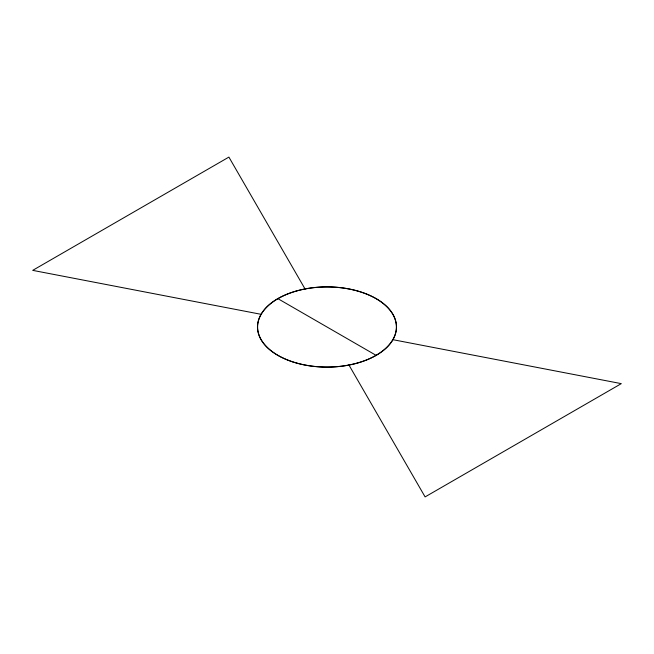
<?xml version="1.0" encoding="UTF-8"?>
<svg xmlns="http://www.w3.org/2000/svg" width="654" height="654" viewBox="0 0 654 654"><rect width="100%" height="100%" fill="white"/><g stroke="black" fill="none" stroke-linecap="round" stroke-linejoin="round"><path stroke-width="0.98" d="M261.191 314.337L32.7 270.364L228.9 157.091L305.066 289.003M392.809 339.663L621.3 383.636L425.1 496.909L348.934 364.997M277.844 298.625L376.156 355.375M292.313 361.687A69.365 40.049 0 0 0 396.365 327A69.365 40.049 0 0 0 292.313 292.313A69.365 40.049 0 0 0 292.313 361.687M288.994 360.607A69.512 40.131 0 0 0 396.406 329.199A69.512 40.131 0 0 0 295.592 291.193A69.512 40.131 0 0 0 288.994 360.607"/></g></svg>
